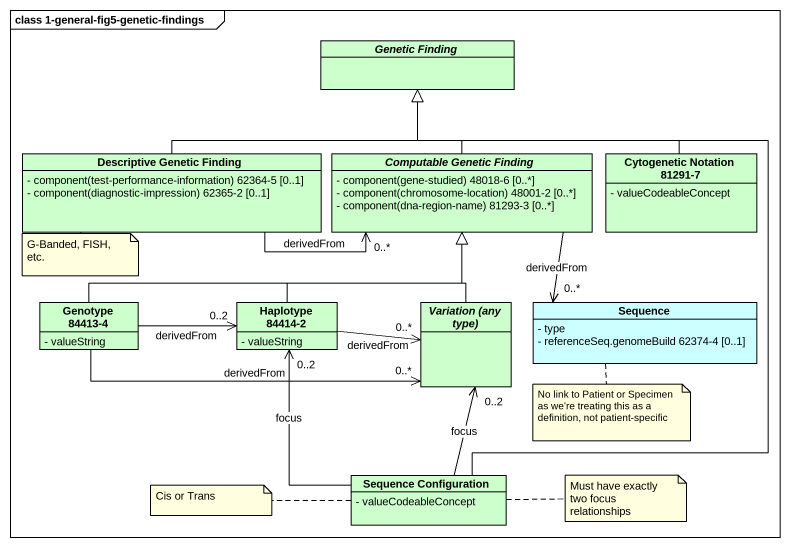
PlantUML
@startuml
mainframe class 1-general-fig5-genetic-findings
hide circle
hide empty members
skinparam classAttributeIconSize 0
abstract class "Genetic Finding" as Genetic_Finding #CCFFCC
class "Descriptive Genetic Finding" as Descriptive_Genetic_Finding #CCFFCC {
  {field} - component(test-performance-information) 62364-5 [0..1]
  {field} - component(diagnostic-impression) 62365-2 [0..1]
}
abstract class "Computable Genetic Finding" as Computable_Genetic_Finding #CCFFCC {
  {field} - component(gene-studied) 48018-6 [0..*]
  {field} - component(chromosome-location) 48001-2 [0..*]
  {field} - component(dna-region-name) 81293-3 [0..*]
}
class "Cytogenetic Notation 81291-7" as Cytogenetic_Notation_81291_7 #CCFFCC {
  - valueCodeableConcept
}
class "Genotype 84413-4" as Genotype_84413_4 #CCFFCC {
  - valueString
}
class "Haplotype 84414-2" as Haplotype_84414_2 #CCFFCC {
  - valueString
}
abstract class "Variation (any type)" as Variation_any_type #CCFFCC
class Sequence #CCFFFF {
  - type
  - referenceSeq.genomeBuild 62374-4 [0..1]
}
class "Sequence Configuration" as Sequence_Configuration #CCFFCC {
  - valueCodeableConcept
}
Descriptive_Genetic_Finding -right-|> Genetic_Finding
Descriptive_Genetic_Finding -right-> "0..*" Computable_Genetic_Finding : derivedFrom
Computable_Genetic_Finding -up-|> Genetic_Finding
Computable_Genetic_Finding --> "0..*" Sequence : derivedFrom
Cytogenetic_Notation_81291_7 -left-|> Genetic_Finding
Genotype_84413_4 -right-|> Computable_Genetic_Finding
Genotype_84413_4 -right-> "0..2" Haplotype_84414_2 : derivedFrom
Genotype_84413_4 -right-> "0..*" Variation_any_type : derivedFrom
Haplotype_84414_2 -up-|> Computable_Genetic_Finding
Haplotype_84414_2 -right-> "0..*" Variation_any_type : derivedFrom
Variation_any_type -up-|> Computable_Genetic_Finding
Sequence_Configuration -up-|> Genetic_Finding
Sequence_Configuration -up-> "0..2" Haplotype_84414_2 : focus
Sequence_Configuration -up-> "0..2" Variation_any_type : focus
note bottom of Descriptive_Genetic_Finding : G-Banded, FISH, etc.
note bottom of Sequence
  No link to Patient or Specimen
  as we're treating this as a
  definition, not patient-specific
end note
note left of Sequence_Configuration : Cis or Trans
note right of Sequence_Configuration : Must have exactly two focus relationships
@enduml
